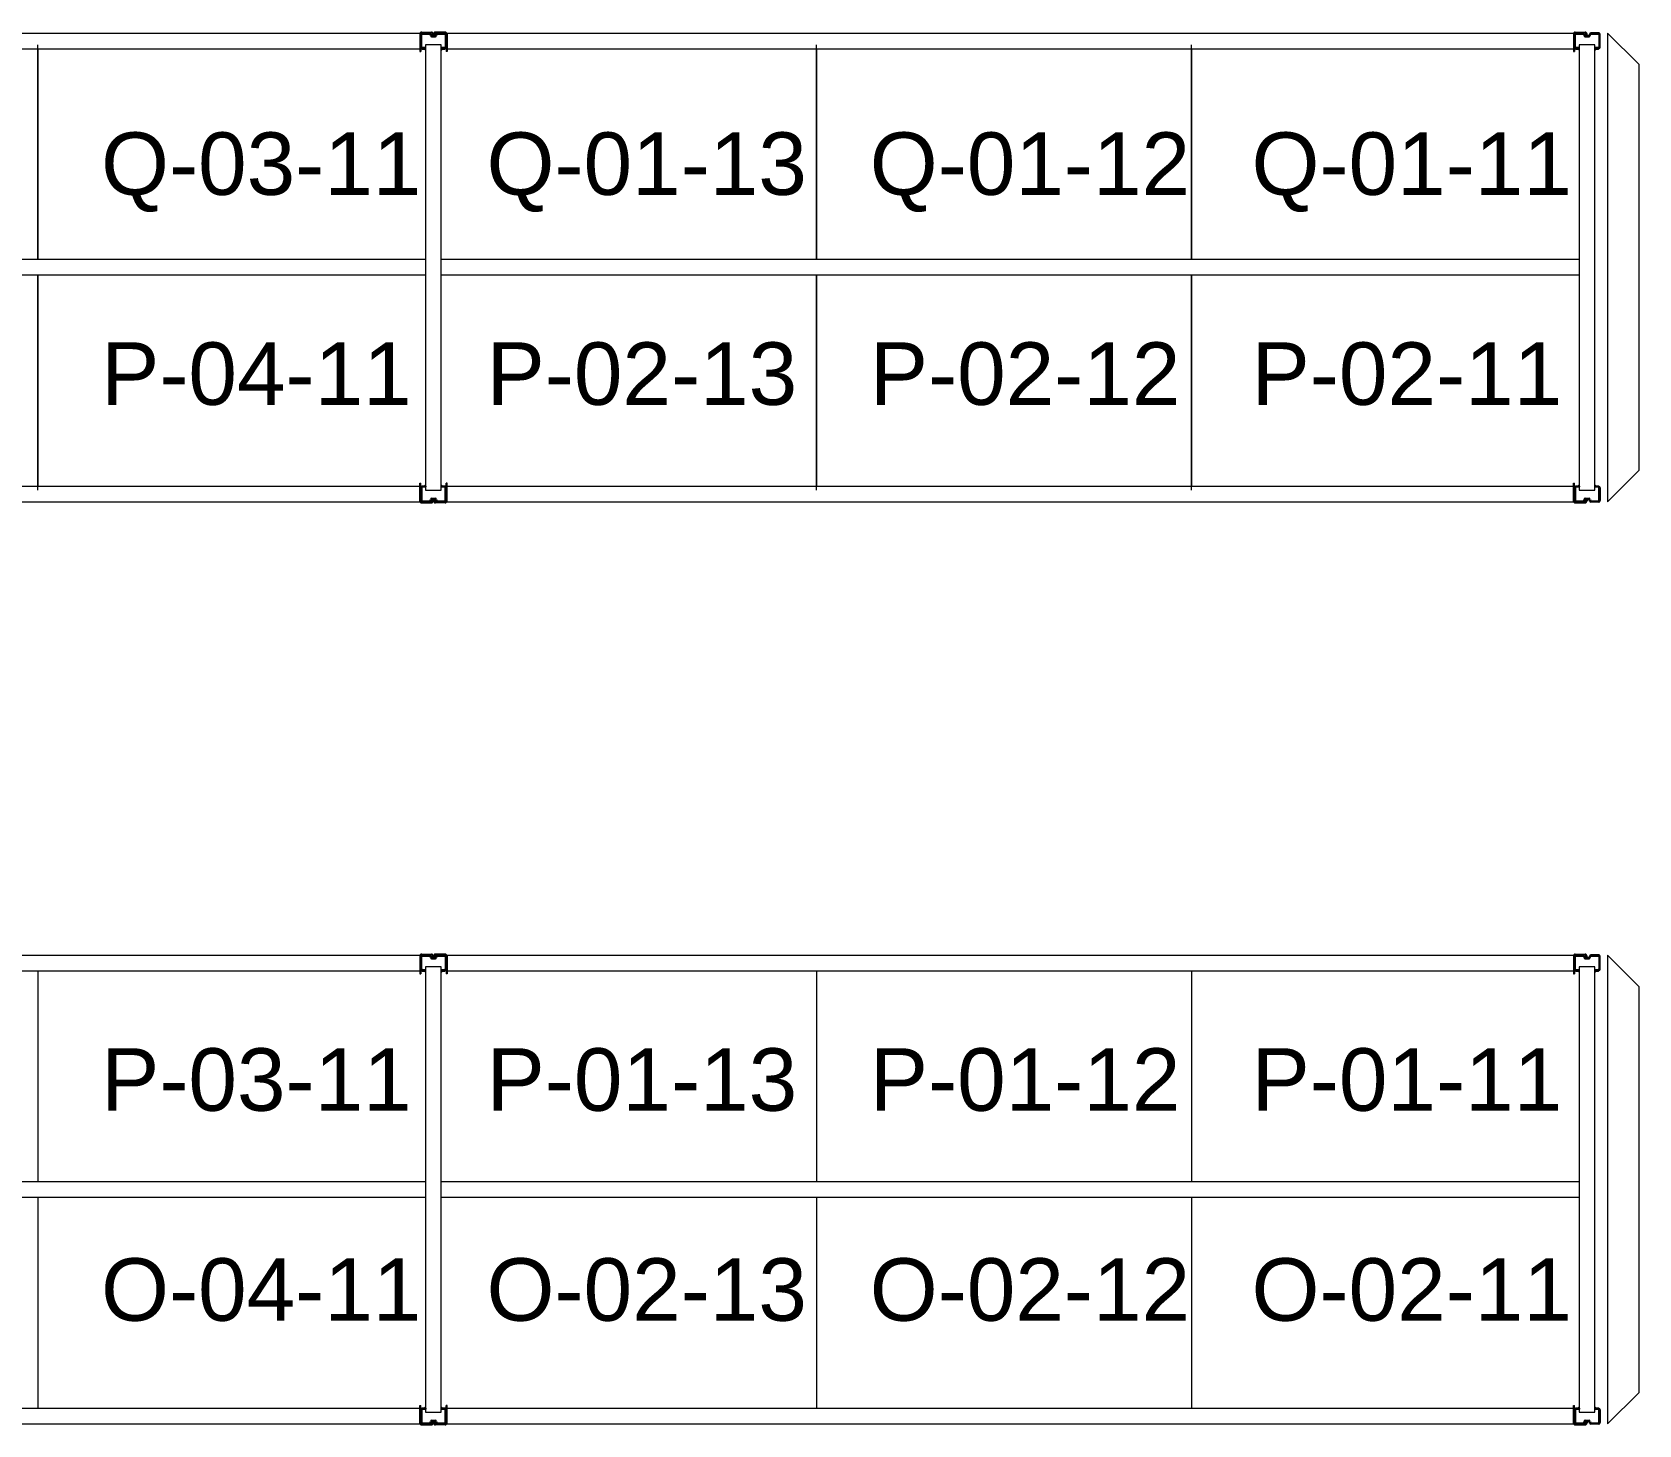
# Model space of a CAD drawing. Header units: inches. Extents: x 2743 to 10591, y -1604 to 5792.
# Drawn here: x 4560.6 to 4766.2, y 5165.9 to 5344.1 of the extents above; entities that cross this region are included whole.
import ezdxf

# ---------------------------------------------------------------- set-up
doc = ezdxf.new("R2010")
doc.units = ezdxf.units.IN
doc.header["$LTSCALE"] = 0.1875
doc.header["$MEASUREMENT"] = 0
for name, color, linetype, lineweight in [('22 Dimension', 7, 'Continuous', 5), ('32 Echelle', 160, 'Continuous', 15), ('33 Poutre', 30, 'Continuous', 15), ('37 Protection', 1, 'Continuous', 15)]:
    doc.layers.add(name, color=color, linetype=linetype, lineweight=lineweight)
doc.styles.add('arial', font='')
doc.styles.get('arial').set_extended_font_data('Arial')

msp = doc.modelspace()

# ---------------------------------------------------------------- hatches: boundary and pattern name
at = {"layer": '32 Echelle'}
for points in [[(4610.95873, 5341.81503), (4610.95873, 5342.00253), (4610.77123, 5342.00253)], [(4610.95873, 5341.81503), (4610.95873, 5342.00253), (4610.77123, 5342.00253)], [(4612.95873, 5341.81503), (4612.95873, 5342.00253), (4613.14623, 5342.00253)], [(4612.95873, 5341.81503), (4612.95873, 5342.00253), (4613.14623, 5342.00253)], [(4758.58373, 5341.81503), (4758.58373, 5342.00253), (4758.39623, 5342.00253)], [(4760.58373, 5341.81503), (4760.58373, 5342.00253), (4760.77123, 5342.00253)], [(4610.95873, 5286.19003), (4610.95873, 5286.00253), (4610.77123, 5286.00253)], [(4610.95873, 5286.19003), (4610.95873, 5286.00253), (4610.77123, 5286.00253)], [(4612.95873, 5286.19003), (4612.95873, 5286.00253), (4613.14623, 5286.00253)], [(4612.95873, 5286.19003), (4612.95873, 5286.00253), (4613.14623, 5286.00253)], [(4758.58373, 5286.19003), (4758.58373, 5286.00253), (4758.39623, 5286.00253)], [(4760.58373, 5286.19003), (4760.58373, 5286.00253), (4760.77123, 5286.00253)], [(4610.95873, 5223.81503), (4610.95873, 5224.00253), (4610.77123, 5224.00253)], [(4610.95873, 5223.81503), (4610.95873, 5224.00253), (4610.77123, 5224.00253)], [(4612.95873, 5223.81503), (4612.95873, 5224.00253), (4613.14623, 5224.00253)], [(4612.95873, 5223.81503), (4612.95873, 5224.00253), (4613.14623, 5224.00253)], [(4758.58373, 5223.81503), (4758.58373, 5224.00253), (4758.39623, 5224.00253)], [(4760.58373, 5223.81503), (4760.58373, 5224.00253), (4760.77123, 5224.00253)], [(4610.95873, 5168.19003), (4610.95873, 5168.00253), (4610.77123, 5168.00253)], [(4610.95873, 5168.19003), (4610.95873, 5168.00253), (4610.77123, 5168.00253)], [(4612.95873, 5168.19003), (4612.95873, 5168.00253), (4613.14623, 5168.00253)], [(4612.95873, 5168.19003), (4612.95873, 5168.00253), (4613.14623, 5168.00253)], [(4758.58373, 5168.19003), (4758.58373, 5168.00253), (4758.39623, 5168.00253)], [(4760.58373, 5168.19003), (4760.58373, 5168.00253), (4760.77123, 5168.00253)]]:
    msp.add_hatch(color=256, dxfattribs=at).paths.add_polyline_path(points)

# ---------------------------------------------------------------- linework, layer by layer
at = {"layer": '22 Dimension'}
for p, q in [((4561.33373, 5342.00253), (4561.33373, 5315.00253)), ((4660.95873, 5342.00253), (4660.95873, 5315.00253)), ((4708.95873, 5342.00253), (4708.95873, 5315.00253)), ((4610.95873, 5315.00253), (4465.33373, 5315.00253)), ((4758.58373, 5315.00253), (4612.95873, 5315.00253)), ((4610.95873, 5313.00253), (4465.33373, 5313.00253)), ((4561.33373, 5313.00253), (4561.33373, 5286.00253)), ((4758.58373, 5313.00253), (4612.95873, 5313.00253)), ((4660.95873, 5313.00253), (4660.95873, 5286.00253)), ((4708.95873, 5313.00253), (4708.95873, 5286.00253)), ((4561.33373, 5224.00253), (4561.33373, 5197.00253)), ((4660.95873, 5224.00253), (4660.95873, 5197.00253)), ((4708.95873, 5224.00253), (4708.95873, 5197.00253)), ((4610.95873, 5197.00253), (4465.33373, 5197.00253)), ((4758.58373, 5197.00253), (4612.95873, 5197.00253)), ((4610.95873, 5195.00253), (4465.33373, 5195.00253)), ((4561.33373, 5195.00253), (4561.33373, 5168.00253)), ((4758.58373, 5195.00253), (4612.95873, 5195.00253)), ((4660.95873, 5195.00253), (4660.95873, 5168.00253)), ((4708.95873, 5195.00253), (4708.95873, 5168.00253))]:
    msp.add_line(p, q, dxfattribs=at)
at = {"layer": '32 Echelle', "linetype": 'Continuous', "lineweight": 25}
for p, q in [((4610.33377, 5343.81878), (4610.33377, 5342.18628)), ((4610.33377, 5343.81878), (4610.33377, 5342.18628)), ((4610.42377, 5342.18628), (4610.42377, 5343.81878)), ((4610.42377, 5342.18628), (4610.42377, 5343.81878)), ((4611.44636, 5344.00253), (4610.51752, 5344.00253)), ((4611.44636, 5344.00253), (4610.51752, 5344.00253)), ((4610.51752, 5343.91253), (4611.44636, 5343.91253)), ((4610.51752, 5343.91253), (4611.44636, 5343.91253)), ((4611.53602, 5343.84619), (4611.57993, 5343.70256)), ((4611.53602, 5343.84619), (4611.57993, 5343.70256)), ((4611.666, 5343.72887), (4611.62208, 5343.8725)), ((4611.666, 5343.72887), (4611.62208, 5343.8725)), ((4612.16181, 5343.66253), (4611.75565, 5343.66253)), ((4612.16181, 5343.66253), (4611.75565, 5343.66253)), ((4612.29538, 5343.8725), (4612.25147, 5343.72887)), ((4612.29538, 5343.8725), (4612.25147, 5343.72887)), ((4612.33754, 5343.70256), (4612.38145, 5343.84619)), ((4612.33754, 5343.70256), (4612.38145, 5343.84619)), ((4613.39994, 5344.00253), (4612.4711, 5344.00253)), ((4613.39994, 5344.00253), (4612.4711, 5344.00253)), ((4612.4711, 5343.91253), (4613.39994, 5343.91253)), ((4612.4711, 5343.91253), (4613.39994, 5343.91253)), ((4613.49369, 5343.81878), (4613.49369, 5342.18628)), ((4613.49369, 5343.81878), (4613.49369, 5342.18628)), ((4613.58369, 5342.18628), (4613.58369, 5343.81878)), ((4613.58369, 5342.18628), (4613.58369, 5343.81878)), ((4757.95877, 5343.81878), (4757.95877, 5342.18628)), ((4758.04877, 5342.18628), (4758.04877, 5343.81878)), ((4759.07136, 5344.00253), (4758.14252, 5344.00253)), ((4758.14252, 5343.91253), (4759.07136, 5343.91253)), ((4759.16102, 5343.84619), (4759.20493, 5343.70256)), ((4759.291, 5343.72887), (4759.24708, 5343.8725)), ((4759.78681, 5343.66253), (4759.38065, 5343.66253)), ((4759.92038, 5343.8725), (4759.87647, 5343.72887)), ((4759.96254, 5343.70256), (4760.00645, 5343.84619)), ((4761.02494, 5344.00253), (4760.0961, 5344.00253)), ((4760.0961, 5343.91253), (4761.02494, 5343.91253)), ((4761.11869, 5343.81878), (4761.11869, 5342.18628)), ((4761.20869, 5342.18628), (4761.20869, 5343.81878)), ((4610.93377, 5342.09253), (4610.51752, 5342.09253)), ((4610.93377, 5342.09253), (4610.51752, 5342.09253)), ((4610.51752, 5342.00253), (4610.93377, 5342.00253)), ((4610.51752, 5342.00253), (4610.93377, 5342.00253)), ((4610.93377, 5342.00253), (4610.93377, 5342.09253)), ((4610.93377, 5342.00253), (4610.93377, 5342.09253)), ((4611.75565, 5343.57253), (4612.16181, 5343.57253)), ((4611.75565, 5343.57253), (4612.16181, 5343.57253)), ((4613.39994, 5342.09253), (4612.98369, 5342.09253)), ((4612.98369, 5342.09253), (4612.98369, 5342.00253)), ((4613.39994, 5342.09253), (4612.98369, 5342.09253)), ((4612.98369, 5342.09253), (4612.98369, 5342.00253)), ((4612.98369, 5342.00253), (4613.39994, 5342.00253)), ((4612.98369, 5342.00253), (4613.39994, 5342.00253)), ((4758.55877, 5342.09253), (4758.14252, 5342.09253)), ((4758.14252, 5342.00253), (4758.55877, 5342.00253)), ((4758.55877, 5342.00253), (4758.55877, 5342.09253)), ((4759.38065, 5343.57253), (4759.78681, 5343.57253)), ((4761.02494, 5342.09253), (4760.60869, 5342.09253)), ((4760.60869, 5342.09253), (4760.60869, 5342.00253)), ((4760.60869, 5342.00253), (4761.02494, 5342.00253)), ((4610.33377, 5284.18628), (4610.33377, 5285.81878)), ((4610.33377, 5284.18628), (4610.33377, 5285.81878)), ((4610.42377, 5285.81878), (4610.42377, 5284.18628)), ((4610.42377, 5285.81878), (4610.42377, 5284.18628)), ((4610.51752, 5286.00253), (4610.93377, 5286.00253)), ((4610.51752, 5286.00253), (4610.93377, 5286.00253)), ((4610.93377, 5285.91253), (4610.51752, 5285.91253)), ((4610.93377, 5285.91253), (4610.51752, 5285.91253)), ((4610.51752, 5284.09253), (4611.44636, 5284.09253)), ((4610.51752, 5284.09253), (4611.44636, 5284.09253)), ((4610.93377, 5286.00253), (4610.93377, 5285.91253)), ((4610.93377, 5286.00253), (4610.93377, 5285.91253)), ((4611.53602, 5284.15887), (4611.57993, 5284.3025)), ((4611.53602, 5284.15887), (4611.57993, 5284.3025)), ((4611.666, 5284.27619), (4611.62208, 5284.13256)), ((4611.666, 5284.27619), (4611.62208, 5284.13256)), ((4611.75565, 5284.43253), (4612.16181, 5284.43253)), ((4611.75565, 5284.43253), (4612.16181, 5284.43253)), ((4612.16181, 5284.34253), (4611.75565, 5284.34253)), ((4612.16181, 5284.34253), (4611.75565, 5284.34253)), ((4612.29538, 5284.13256), (4612.25147, 5284.27619)), ((4612.29538, 5284.13256), (4612.25147, 5284.27619)), ((4612.33754, 5284.3025), (4612.38145, 5284.15887)), ((4612.33754, 5284.3025), (4612.38145, 5284.15887)), ((4612.4711, 5284.09253), (4613.39994, 5284.09253)), ((4612.4711, 5284.09253), (4613.39994, 5284.09253)), ((4612.98369, 5286.00253), (4613.39994, 5286.00253)), ((4612.98369, 5285.91253), (4612.98369, 5286.00253)), ((4612.98369, 5286.00253), (4613.39994, 5286.00253)), ((4612.98369, 5285.91253), (4612.98369, 5286.00253)), ((4613.39994, 5285.91253), (4612.98369, 5285.91253)), ((4613.39994, 5285.91253), (4612.98369, 5285.91253)), ((4613.49369, 5284.18628), (4613.49369, 5285.81878)), ((4613.49369, 5284.18628), (4613.49369, 5285.81878)), ((4613.58369, 5285.81878), (4613.58369, 5284.18628)), ((4613.58369, 5285.81878), (4613.58369, 5284.18628)), ((4757.95877, 5284.18628), (4757.95877, 5285.81878)), ((4758.04877, 5285.81878), (4758.04877, 5284.18628)), ((4758.14252, 5286.00253), (4758.55877, 5286.00253)), ((4758.55877, 5285.91253), (4758.14252, 5285.91253)), ((4758.14252, 5284.09253), (4759.07136, 5284.09253)), ((4758.55877, 5286.00253), (4758.55877, 5285.91253)), ((4759.16102, 5284.15887), (4759.20493, 5284.3025)), ((4759.291, 5284.27619), (4759.24708, 5284.13256)), ((4759.38065, 5284.43253), (4759.78681, 5284.43253)), ((4759.78681, 5284.34253), (4759.38065, 5284.34253)), ((4759.92038, 5284.13256), (4759.87647, 5284.27619)), ((4759.96254, 5284.3025), (4760.00645, 5284.15887)), ((4760.0961, 5284.09253), (4761.02494, 5284.09253)), ((4760.60869, 5286.00253), (4761.02494, 5286.00253)), ((4760.60869, 5285.91253), (4760.60869, 5286.00253)), ((4761.02494, 5285.91253), (4760.60869, 5285.91253)), ((4761.11869, 5284.18628), (4761.11869, 5285.81878)), ((4761.20869, 5285.81878), (4761.20869, 5284.18628)), ((4611.44636, 5284.00253), (4610.51752, 5284.00253)), ((4611.44636, 5284.00253), (4610.51752, 5284.00253)), ((4613.39994, 5284.00253), (4612.4711, 5284.00253)), ((4613.39994, 5284.00253), (4612.4711, 5284.00253)), ((4759.07136, 5284.00253), (4758.14252, 5284.00253)), ((4761.02494, 5284.00253), (4760.0961, 5284.00253)), ((4610.33377, 5225.81878), (4610.33377, 5224.18628)), ((4610.33377, 5225.81878), (4610.33377, 5224.18628)), ((4610.42377, 5224.18628), (4610.42377, 5225.81878)), ((4610.42377, 5224.18628), (4610.42377, 5225.81878)), ((4611.44636, 5226.00253), (4610.51752, 5226.00253)), ((4611.44636, 5226.00253), (4610.51752, 5226.00253)), ((4610.51752, 5225.91253), (4611.44636, 5225.91253)), ((4610.51752, 5225.91253), (4611.44636, 5225.91253)), ((4611.53602, 5225.84619), (4611.57993, 5225.70256)), ((4611.53602, 5225.84619), (4611.57993, 5225.70256)), ((4611.666, 5225.72887), (4611.62208, 5225.8725)), ((4611.666, 5225.72887), (4611.62208, 5225.8725)), ((4612.16181, 5225.66253), (4611.75565, 5225.66253)), ((4612.16181, 5225.66253), (4611.75565, 5225.66253)), ((4611.75565, 5225.57253), (4612.16181, 5225.57253)), ((4611.75565, 5225.57253), (4612.16181, 5225.57253)), ((4612.29538, 5225.8725), (4612.25147, 5225.72887)), ((4612.29538, 5225.8725), (4612.25147, 5225.72887)), ((4612.33754, 5225.70256), (4612.38145, 5225.84619)), ((4612.33754, 5225.70256), (4612.38145, 5225.84619)), ((4613.39994, 5226.00253), (4612.4711, 5226.00253)), ((4613.39994, 5226.00253), (4612.4711, 5226.00253)), ((4612.4711, 5225.91253), (4613.39994, 5225.91253)), ((4612.4711, 5225.91253), (4613.39994, 5225.91253)), ((4613.49369, 5225.81878), (4613.49369, 5224.18628)), ((4613.49369, 5225.81878), (4613.49369, 5224.18628)), ((4613.58369, 5224.18628), (4613.58369, 5225.81878)), ((4613.58369, 5224.18628), (4613.58369, 5225.81878)), ((4757.95877, 5225.81878), (4757.95877, 5224.18628)), ((4758.04877, 5224.18628), (4758.04877, 5225.81878)), ((4759.07136, 5226.00253), (4758.14252, 5226.00253)), ((4758.14252, 5225.91253), (4759.07136, 5225.91253)), ((4759.16102, 5225.84619), (4759.20493, 5225.70256)), ((4759.291, 5225.72887), (4759.24708, 5225.8725)), ((4759.78681, 5225.66253), (4759.38065, 5225.66253)), ((4759.38065, 5225.57253), (4759.78681, 5225.57253)), ((4759.92038, 5225.8725), (4759.87647, 5225.72887)), ((4759.96254, 5225.70256), (4760.00645, 5225.84619)), ((4761.02494, 5226.00253), (4760.0961, 5226.00253)), ((4760.0961, 5225.91253), (4761.02494, 5225.91253)), ((4761.11869, 5225.81878), (4761.11869, 5224.18628)), ((4761.20869, 5224.18628), (4761.20869, 5225.81878)), ((4610.93377, 5224.09253), (4610.51752, 5224.09253)), ((4610.93377, 5224.09253), (4610.51752, 5224.09253)), ((4610.51752, 5224.00253), (4610.93377, 5224.00253)), ((4610.51752, 5224.00253), (4610.93377, 5224.00253)), ((4610.93377, 5224.00253), (4610.93377, 5224.09253)), ((4610.93377, 5224.00253), (4610.93377, 5224.09253)), ((4613.39994, 5224.09253), (4612.98369, 5224.09253)), ((4612.98369, 5224.09253), (4612.98369, 5224.00253)), ((4613.39994, 5224.09253), (4612.98369, 5224.09253)), ((4612.98369, 5224.09253), (4612.98369, 5224.00253)), ((4612.98369, 5224.00253), (4613.39994, 5224.00253)), ((4612.98369, 5224.00253), (4613.39994, 5224.00253)), ((4758.55877, 5224.09253), (4758.14252, 5224.09253)), ((4758.14252, 5224.00253), (4758.55877, 5224.00253)), ((4758.55877, 5224.00253), (4758.55877, 5224.09253)), ((4761.02494, 5224.09253), (4760.60869, 5224.09253)), ((4760.60869, 5224.09253), (4760.60869, 5224.00253)), ((4760.60869, 5224.00253), (4761.02494, 5224.00253)), ((4610.33377, 5166.18628), (4610.33377, 5167.81878)), ((4610.33377, 5166.18628), (4610.33377, 5167.81878)), ((4610.42377, 5167.81878), (4610.42377, 5166.18628)), ((4610.42377, 5167.81878), (4610.42377, 5166.18628)), ((4610.51752, 5168.00253), (4610.93377, 5168.00253)), ((4610.51752, 5168.00253), (4610.93377, 5168.00253)), ((4610.93377, 5167.91253), (4610.51752, 5167.91253)), ((4610.93377, 5167.91253), (4610.51752, 5167.91253)), ((4610.93377, 5168.00253), (4610.93377, 5167.91253)), ((4610.93377, 5168.00253), (4610.93377, 5167.91253)), ((4612.98369, 5168.00253), (4613.39994, 5168.00253)), ((4612.98369, 5167.91253), (4612.98369, 5168.00253)), ((4612.98369, 5168.00253), (4613.39994, 5168.00253)), ((4612.98369, 5167.91253), (4612.98369, 5168.00253)), ((4613.39994, 5167.91253), (4612.98369, 5167.91253)), ((4613.39994, 5167.91253), (4612.98369, 5167.91253)), ((4613.49369, 5166.18628), (4613.49369, 5167.81878)), ((4613.49369, 5166.18628), (4613.49369, 5167.81878)), ((4613.58369, 5167.81878), (4613.58369, 5166.18628)), ((4613.58369, 5167.81878), (4613.58369, 5166.18628)), ((4757.95877, 5166.18628), (4757.95877, 5167.81878)), ((4758.04877, 5167.81878), (4758.04877, 5166.18628)), ((4758.14252, 5168.00253), (4758.55877, 5168.00253)), ((4758.55877, 5167.91253), (4758.14252, 5167.91253)), ((4758.55877, 5168.00253), (4758.55877, 5167.91253)), ((4760.60869, 5168.00253), (4761.02494, 5168.00253)), ((4760.60869, 5167.91253), (4760.60869, 5168.00253)), ((4761.02494, 5167.91253), (4760.60869, 5167.91253)), ((4761.11869, 5166.18628), (4761.11869, 5167.81878)), ((4761.20869, 5167.81878), (4761.20869, 5166.18628)), ((4610.51752, 5166.09253), (4611.44636, 5166.09253)), ((4610.51752, 5166.09253), (4611.44636, 5166.09253)), ((4611.44636, 5166.00253), (4610.51752, 5166.00253)), ((4611.44636, 5166.00253), (4610.51752, 5166.00253)), ((4611.53602, 5166.15887), (4611.57993, 5166.3025)), ((4611.53602, 5166.15887), (4611.57993, 5166.3025)), ((4611.666, 5166.27619), (4611.62208, 5166.13256)), ((4611.666, 5166.27619), (4611.62208, 5166.13256)), ((4611.75565, 5166.43253), (4612.16181, 5166.43253)), ((4611.75565, 5166.43253), (4612.16181, 5166.43253)), ((4612.16181, 5166.34253), (4611.75565, 5166.34253)), ((4612.16181, 5166.34253), (4611.75565, 5166.34253)), ((4612.29538, 5166.13256), (4612.25147, 5166.27619)), ((4612.29538, 5166.13256), (4612.25147, 5166.27619)), ((4612.33754, 5166.3025), (4612.38145, 5166.15887)), ((4612.33754, 5166.3025), (4612.38145, 5166.15887)), ((4612.4711, 5166.09253), (4613.39994, 5166.09253)), ((4612.4711, 5166.09253), (4613.39994, 5166.09253)), ((4613.39994, 5166.00253), (4612.4711, 5166.00253)), ((4613.39994, 5166.00253), (4612.4711, 5166.00253)), ((4758.14252, 5166.09253), (4759.07136, 5166.09253)), ((4759.07136, 5166.00253), (4758.14252, 5166.00253)), ((4759.16102, 5166.15887), (4759.20493, 5166.3025)), ((4759.291, 5166.27619), (4759.24708, 5166.13256)), ((4759.38065, 5166.43253), (4759.78681, 5166.43253)), ((4759.78681, 5166.34253), (4759.38065, 5166.34253)), ((4759.92038, 5166.13256), (4759.87647, 5166.27619)), ((4759.96254, 5166.3025), (4760.00645, 5166.15887)), ((4760.0961, 5166.09253), (4761.02494, 5166.09253)), ((4761.02494, 5166.00253), (4760.0961, 5166.00253))]:
    msp.add_line(p, q, dxfattribs=at)
at = {"layer": '32 Echelle'}
for p, q in [((4561.33373, 5315.00253), (4561.33373, 5342.50253)), ((4610.95873, 5342.00253), (4610.77123, 5342.00253)), ((4610.95873, 5341.81503), (4610.77123, 5342.00253)), ((4610.95873, 5342.00253), (4610.77123, 5342.00253)), ((4610.95873, 5341.81503), (4610.77123, 5342.00253)), ((4612.95873, 5342.50253), (4610.95873, 5342.50253)), ((4610.95873, 5342.50253), (4610.95873, 5285.50253)), ((4612.95873, 5342.50253), (4610.95873, 5342.50253)), ((4610.95873, 5342.50253), (4610.95873, 5285.50253)), ((4610.95873, 5341.81503), (4610.95873, 5342.00253)), ((4610.95873, 5341.81503), (4610.95873, 5342.00253)), ((4612.95873, 5285.50253), (4612.95873, 5342.50253)), ((4612.95873, 5285.50253), (4612.95873, 5342.50253)), ((4612.95873, 5342.00253), (4613.14623, 5342.00253)), ((4612.95873, 5341.81503), (4612.95873, 5342.00253)), ((4612.95873, 5341.81503), (4613.14623, 5342.00253)), ((4612.95873, 5342.00253), (4613.14623, 5342.00253)), ((4612.95873, 5341.81503), (4612.95873, 5342.00253)), ((4612.95873, 5341.81503), (4613.14623, 5342.00253)), ((4660.95873, 5315.00253), (4660.95873, 5342.50253)), ((4708.95873, 5315.00253), (4708.95873, 5342.50253)), ((4758.58373, 5342.00253), (4758.39623, 5342.00253)), ((4758.58373, 5341.81503), (4758.39623, 5342.00253)), ((4760.58373, 5342.50253), (4758.58373, 5342.50253)), ((4758.58373, 5342.50253), (4758.58373, 5285.50253)), ((4758.58373, 5341.81503), (4758.58373, 5342.00253)), ((4760.58373, 5285.50253), (4760.58373, 5342.50253)), ((4760.58373, 5342.00253), (4760.77123, 5342.00253)), ((4760.58373, 5341.81503), (4760.58373, 5342.00253)), ((4760.58373, 5341.81503), (4760.77123, 5342.00253)), ((4561.33373, 5285.50253), (4561.33373, 5313.00253)), ((4660.95873, 5285.50253), (4660.95873, 5313.00253)), ((4708.95873, 5285.50253), (4708.95873, 5313.00253)), ((4610.95873, 5286.19003), (4610.77123, 5286.00253)), ((4610.95873, 5286.19003), (4610.77123, 5286.00253)), ((4610.95873, 5286.19003), (4610.95873, 5286.00253)), ((4610.95873, 5286.19003), (4610.95873, 5286.00253)), ((4612.95873, 5286.19003), (4612.95873, 5286.00253)), ((4612.95873, 5286.19003), (4613.14623, 5286.00253)), ((4612.95873, 5286.19003), (4612.95873, 5286.00253)), ((4612.95873, 5286.19003), (4613.14623, 5286.00253)), ((4758.58373, 5286.19003), (4758.39623, 5286.00253)), ((4758.58373, 5286.19003), (4758.58373, 5286.00253)), ((4760.58373, 5286.19003), (4760.58373, 5286.00253)), ((4760.58373, 5286.19003), (4760.77123, 5286.00253)), ((4610.95873, 5286.00253), (4610.77123, 5286.00253)), ((4610.95873, 5286.00253), (4610.77123, 5286.00253)), ((4610.95873, 5285.50253), (4612.95873, 5285.50253)), ((4610.95873, 5285.50253), (4612.95873, 5285.50253)), ((4612.95873, 5286.00253), (4613.14623, 5286.00253)), ((4612.95873, 5286.00253), (4613.14623, 5286.00253)), ((4758.58373, 5286.00253), (4758.39623, 5286.00253)), ((4758.58373, 5285.50253), (4760.58373, 5285.50253)), ((4760.58373, 5286.00253), (4760.77123, 5286.00253)), ((4612.95873, 5224.50253), (4610.95873, 5224.50253)), ((4610.95873, 5224.50253), (4610.95873, 5167.50253)), ((4612.95873, 5224.50253), (4610.95873, 5224.50253)), ((4610.95873, 5224.50253), (4610.95873, 5167.50253)), ((4612.95873, 5167.50253), (4612.95873, 5224.50253)), ((4612.95873, 5167.50253), (4612.95873, 5224.50253)), ((4760.58373, 5224.50253), (4758.58373, 5224.50253)), ((4758.58373, 5224.50253), (4758.58373, 5167.50253)), ((4760.58373, 5167.50253), (4760.58373, 5224.50253)), ((4610.95873, 5224.00253), (4610.77123, 5224.00253)), ((4610.95873, 5223.81503), (4610.77123, 5224.00253)), ((4610.95873, 5224.00253), (4610.77123, 5224.00253)), ((4610.95873, 5223.81503), (4610.77123, 5224.00253)), ((4610.95873, 5223.81503), (4610.95873, 5224.00253)), ((4610.95873, 5223.81503), (4610.95873, 5224.00253)), ((4612.95873, 5224.00253), (4613.14623, 5224.00253)), ((4612.95873, 5223.81503), (4612.95873, 5224.00253)), ((4612.95873, 5223.81503), (4613.14623, 5224.00253)), ((4612.95873, 5224.00253), (4613.14623, 5224.00253)), ((4612.95873, 5223.81503), (4612.95873, 5224.00253)), ((4612.95873, 5223.81503), (4613.14623, 5224.00253)), ((4758.58373, 5224.00253), (4758.39623, 5224.00253)), ((4758.58373, 5223.81503), (4758.39623, 5224.00253)), ((4758.58373, 5223.81503), (4758.58373, 5224.00253)), ((4760.58373, 5224.00253), (4760.77123, 5224.00253)), ((4760.58373, 5223.81503), (4760.58373, 5224.00253)), ((4760.58373, 5223.81503), (4760.77123, 5224.00253)), ((4610.95873, 5168.19003), (4610.77123, 5168.00253)), ((4610.95873, 5168.19003), (4610.77123, 5168.00253)), ((4610.95873, 5168.00253), (4610.77123, 5168.00253)), ((4610.95873, 5168.00253), (4610.77123, 5168.00253)), ((4610.95873, 5168.19003), (4610.95873, 5168.00253)), ((4610.95873, 5168.19003), (4610.95873, 5168.00253)), ((4610.95873, 5167.50253), (4612.95873, 5167.50253)), ((4610.95873, 5167.50253), (4612.95873, 5167.50253)), ((4612.95873, 5168.19003), (4612.95873, 5168.00253)), ((4612.95873, 5168.19003), (4613.14623, 5168.00253)), ((4612.95873, 5168.19003), (4612.95873, 5168.00253)), ((4612.95873, 5168.19003), (4613.14623, 5168.00253)), ((4612.95873, 5168.00253), (4613.14623, 5168.00253)), ((4612.95873, 5168.00253), (4613.14623, 5168.00253)), ((4758.58373, 5168.19003), (4758.39623, 5168.00253)), ((4758.58373, 5168.00253), (4758.39623, 5168.00253)), ((4758.58373, 5168.19003), (4758.58373, 5168.00253)), ((4758.58373, 5167.50253), (4760.58373, 5167.50253)), ((4760.58373, 5168.19003), (4760.58373, 5168.00253)), ((4760.58373, 5168.19003), (4760.77123, 5168.00253)), ((4760.58373, 5168.00253), (4760.77123, 5168.00253))]:
    msp.add_line(p, q, dxfattribs=at)
at = {"layer": '32 Echelle', "linetype": 'Continuous', "lineweight": 25}
for centre, radius, start, end in [((4610.51752, 5343.81878), 0.18375, 90, 180), ((4610.51752, 5343.81878), 0.18375, 90, 180), ((4610.51752, 5343.81878), 0.09375, 90, 180), ((4610.51752, 5343.81878), 0.09375, 90, 180), ((4611.44636, 5343.81878), 0.18375, 17, 90), ((4611.44636, 5343.81878), 0.18375, 17, 90), ((4611.44636, 5343.81878), 0.09375, 17, 90), ((4611.44636, 5343.81878), 0.09375, 17, 90), ((4611.75565, 5343.75628), 0.18375, 197, 270), ((4611.75565, 5343.75628), 0.18375, 197, 270), ((4611.75565, 5343.75628), 0.09375, 197, 270), ((4611.75565, 5343.75628), 0.09375, 197, 270), ((4612.16181, 5343.75628), 0.09375, 270, 343), ((4612.16181, 5343.75628), 0.09375, 270, 343), ((4612.16181, 5343.75628), 0.18375, 270, 343), ((4612.16181, 5343.75628), 0.18375, 270, 343), ((4612.4711, 5343.81878), 0.18375, 90, 163), ((4612.4711, 5343.81878), 0.18375, 90, 163), ((4612.4711, 5343.81878), 0.09375, 90, 163), ((4612.4711, 5343.81878), 0.09375, 90, 163), ((4613.39994, 5343.81878), 0.18375, 0, 90), ((4613.39994, 5343.81878), 0.18375, 0, 90), ((4613.39994, 5343.81878), 0.09375, 0, 90), ((4613.39994, 5343.81878), 0.09375, 0, 90), ((4758.14252, 5343.81878), 0.18375, 90, 180), ((4758.14252, 5343.81878), 0.09375, 90, 180), ((4759.07136, 5343.81878), 0.18375, 17, 90), ((4759.07136, 5343.81878), 0.09375, 17, 90), ((4759.38065, 5343.75628), 0.18375, 197, 270), ((4759.38065, 5343.75628), 0.09375, 197, 270), ((4759.78681, 5343.75628), 0.09375, 270, 343), ((4759.78681, 5343.75628), 0.18375, 270, 343), ((4760.0961, 5343.81878), 0.18375, 90, 163), ((4760.0961, 5343.81878), 0.09375, 90, 163), ((4761.02494, 5343.81878), 0.18375, 0, 90), ((4761.02494, 5343.81878), 0.09375, 0, 90), ((4610.51752, 5342.18628), 0.18375, 180, 270), ((4610.51752, 5342.18628), 0.18375, 180, 270), ((4610.51752, 5342.18628), 0.09375, 180, 270), ((4610.51752, 5342.18628), 0.09375, 180, 270), ((4613.39994, 5342.18628), 0.09375, 270, 0), ((4613.39994, 5342.18628), 0.18375, 270, 0), ((4613.39994, 5342.18628), 0.09375, 270, 0), ((4613.39994, 5342.18628), 0.18375, 270, 0), ((4758.14252, 5342.18628), 0.18375, 180, 270), ((4758.14252, 5342.18628), 0.09375, 180, 270), ((4761.02494, 5342.18628), 0.09375, 270, 0), ((4761.02494, 5342.18628), 0.18375, 270, 0), ((4610.51752, 5285.81878), 0.18375, 90, 180), ((4610.51752, 5285.81878), 0.18375, 90, 180), ((4610.51752, 5284.18628), 0.18375, 180, 270), ((4610.51752, 5284.18628), 0.18375, 180, 270), ((4610.51752, 5285.81878), 0.09375, 90, 180), ((4610.51752, 5285.81878), 0.09375, 90, 180), ((4610.51752, 5284.18628), 0.09375, 180, 270), ((4610.51752, 5284.18628), 0.09375, 180, 270), ((4611.44636, 5284.18628), 0.09375, 270, 343), ((4611.44636, 5284.18628), 0.09375, 270, 343), ((4611.44636, 5284.18628), 0.18375, 270, 343), ((4611.44636, 5284.18628), 0.18375, 270, 343), ((4611.75565, 5284.24878), 0.18375, 90, 163), ((4611.75565, 5284.24878), 0.18375, 90, 163), ((4611.75565, 5284.24878), 0.09375, 90, 163), ((4611.75565, 5284.24878), 0.09375, 90, 163), ((4612.16181, 5284.24878), 0.18375, 17, 90), ((4612.16181, 5284.24878), 0.18375, 17, 90), ((4612.16181, 5284.24878), 0.09375, 17, 90), ((4612.16181, 5284.24878), 0.09375, 17, 90), ((4612.4711, 5284.18628), 0.18375, 197, 270), ((4612.4711, 5284.18628), 0.18375, 197, 270), ((4612.4711, 5284.18628), 0.09375, 197, 270), ((4612.4711, 5284.18628), 0.09375, 197, 270), ((4613.39994, 5285.81878), 0.18375, 0, 90), ((4613.39994, 5285.81878), 0.18375, 0, 90), ((4613.39994, 5285.81878), 0.09375, 0, 90), ((4613.39994, 5285.81878), 0.09375, 0, 90), ((4613.39994, 5284.18628), 0.09375, 270, 0), ((4613.39994, 5284.18628), 0.18375, 270, 0), ((4613.39994, 5284.18628), 0.09375, 270, 0), ((4613.39994, 5284.18628), 0.18375, 270, 0), ((4758.14252, 5285.81878), 0.18375, 90, 180), ((4758.14252, 5284.18628), 0.18375, 180, 270), ((4758.14252, 5285.81878), 0.09375, 90, 180), ((4758.14252, 5284.18628), 0.09375, 180, 270), ((4759.07136, 5284.18628), 0.09375, 270, 343), ((4759.07136, 5284.18628), 0.18375, 270, 343), ((4759.38065, 5284.24878), 0.18375, 90, 163), ((4759.38065, 5284.24878), 0.09375, 90, 163), ((4759.78681, 5284.24878), 0.18375, 17, 90), ((4759.78681, 5284.24878), 0.09375, 17, 90), ((4760.0961, 5284.18628), 0.18375, 197, 270), ((4760.0961, 5284.18628), 0.09375, 197, 270), ((4761.02494, 5285.81878), 0.18375, 0, 90), ((4761.02494, 5285.81878), 0.09375, 0, 90), ((4761.02494, 5284.18628), 0.09375, 270, 0), ((4761.02494, 5284.18628), 0.18375, 270, 0), ((4610.51752, 5225.81878), 0.18375, 90, 180), ((4610.51752, 5225.81878), 0.18375, 90, 180), ((4610.51752, 5225.81878), 0.09375, 90, 180), ((4610.51752, 5225.81878), 0.09375, 90, 180), ((4611.44636, 5225.81878), 0.18375, 17, 90), ((4611.44636, 5225.81878), 0.18375, 17, 90), ((4611.44636, 5225.81878), 0.09375, 17, 90), ((4611.44636, 5225.81878), 0.09375, 17, 90), ((4611.75565, 5225.75628), 0.18375, 197, 270), ((4611.75565, 5225.75628), 0.18375, 197, 270), ((4611.75565, 5225.75628), 0.09375, 197, 270), ((4611.75565, 5225.75628), 0.09375, 197, 270), ((4612.16181, 5225.75628), 0.09375, 270, 343), ((4612.16181, 5225.75628), 0.09375, 270, 343), ((4612.16181, 5225.75628), 0.18375, 270, 343), ((4612.16181, 5225.75628), 0.18375, 270, 343), ((4612.4711, 5225.81878), 0.18375, 90, 163), ((4612.4711, 5225.81878), 0.18375, 90, 163), ((4612.4711, 5225.81878), 0.09375, 90, 163), ((4612.4711, 5225.81878), 0.09375, 90, 163), ((4613.39994, 5225.81878), 0.18375, 0, 90), ((4613.39994, 5225.81878), 0.18375, 0, 90), ((4613.39994, 5225.81878), 0.09375, 0, 90), ((4613.39994, 5225.81878), 0.09375, 0, 90), ((4758.14252, 5225.81878), 0.18375, 90, 180), ((4758.14252, 5225.81878), 0.09375, 90, 180), ((4759.07136, 5225.81878), 0.18375, 17, 90), ((4759.07136, 5225.81878), 0.09375, 17, 90), ((4759.38065, 5225.75628), 0.18375, 197, 270), ((4759.38065, 5225.75628), 0.09375, 197, 270), ((4759.78681, 5225.75628), 0.09375, 270, 343), ((4759.78681, 5225.75628), 0.18375, 270, 343), ((4760.0961, 5225.81878), 0.18375, 90, 163), ((4760.0961, 5225.81878), 0.09375, 90, 163), ((4761.02494, 5225.81878), 0.18375, 0, 90), ((4761.02494, 5225.81878), 0.09375, 0, 90), ((4610.51752, 5224.18628), 0.18375, 180, 270), ((4610.51752, 5224.18628), 0.18375, 180, 270), ((4610.51752, 5224.18628), 0.09375, 180, 270), ((4610.51752, 5224.18628), 0.09375, 180, 270), ((4613.39994, 5224.18628), 0.09375, 270, 0), ((4613.39994, 5224.18628), 0.18375, 270, 0), ((4613.39994, 5224.18628), 0.09375, 270, 0), ((4613.39994, 5224.18628), 0.18375, 270, 0), ((4758.14252, 5224.18628), 0.18375, 180, 270), ((4758.14252, 5224.18628), 0.09375, 180, 270), ((4761.02494, 5224.18628), 0.09375, 270, 0), ((4761.02494, 5224.18628), 0.18375, 270, 0), ((4610.51752, 5167.81878), 0.18375, 90, 180), ((4610.51752, 5167.81878), 0.18375, 90, 180), ((4610.51752, 5167.81878), 0.09375, 90, 180), ((4610.51752, 5167.81878), 0.09375, 90, 180), ((4613.39994, 5167.81878), 0.18375, 0, 90), ((4613.39994, 5167.81878), 0.18375, 0, 90), ((4613.39994, 5167.81878), 0.09375, 0, 90), ((4613.39994, 5167.81878), 0.09375, 0, 90), ((4758.14252, 5167.81878), 0.18375, 90, 180), ((4758.14252, 5167.81878), 0.09375, 90, 180), ((4761.02494, 5167.81878), 0.18375, 0, 90), ((4761.02494, 5167.81878), 0.09375, 0, 90), ((4610.51752, 5166.18628), 0.18375, 180, 270), ((4610.51752, 5166.18628), 0.18375, 180, 270), ((4610.51752, 5166.18628), 0.09375, 180, 270), ((4610.51752, 5166.18628), 0.09375, 180, 270), ((4611.44636, 5166.18628), 0.09375, 270, 343), ((4611.44636, 5166.18628), 0.09375, 270, 343), ((4611.44636, 5166.18628), 0.18375, 270, 343), ((4611.44636, 5166.18628), 0.18375, 270, 343), ((4611.75565, 5166.24878), 0.18375, 90, 163), ((4611.75565, 5166.24878), 0.18375, 90, 163), ((4611.75565, 5166.24878), 0.09375, 90, 163), ((4611.75565, 5166.24878), 0.09375, 90, 163), ((4612.16181, 5166.24878), 0.18375, 17, 90), ((4612.16181, 5166.24878), 0.18375, 17, 90), ((4612.16181, 5166.24878), 0.09375, 17, 90), ((4612.16181, 5166.24878), 0.09375, 17, 90), ((4612.4711, 5166.18628), 0.18375, 197, 270), ((4612.4711, 5166.18628), 0.18375, 197, 270), ((4612.4711, 5166.18628), 0.09375, 197, 270), ((4612.4711, 5166.18628), 0.09375, 197, 270), ((4613.39994, 5166.18628), 0.09375, 270, 0), ((4613.39994, 5166.18628), 0.18375, 270, 0), ((4613.39994, 5166.18628), 0.09375, 270, 0), ((4613.39994, 5166.18628), 0.18375, 270, 0), ((4758.14252, 5166.18628), 0.18375, 180, 270), ((4758.14252, 5166.18628), 0.09375, 180, 270), ((4759.07136, 5166.18628), 0.09375, 270, 343), ((4759.07136, 5166.18628), 0.18375, 270, 343), ((4759.38065, 5166.24878), 0.18375, 90, 163), ((4759.38065, 5166.24878), 0.09375, 90, 163), ((4759.78681, 5166.24878), 0.18375, 17, 90), ((4759.78681, 5166.24878), 0.09375, 17, 90), ((4760.0961, 5166.18628), 0.18375, 197, 270), ((4760.0961, 5166.18628), 0.09375, 197, 270), ((4761.02494, 5166.18628), 0.09375, 270, 0), ((4761.02494, 5166.18628), 0.18375, 270, 0)]:
    msp.add_arc(centre, radius, start, end, dxfattribs=at)
at = {"layer": '33 Poutre'}
for p, q in [((4466.08373, 5344.00253), (4610.20873, 5344.00253)), ((4610.20873, 5344.00253), (4610.20873, 5342.00253)), ((4610.20873, 5343.87753), (4610.20873, 5341.62153)), ((4610.32773, 5343.87753), (4610.32773, 5341.62153)), ((4610.45273, 5344.12153), (4611.71473, 5344.12153)), ((4611.71473, 5344.00253), (4610.45273, 5344.00253)), ((4611.83973, 5343.66253), (4611.83973, 5343.87753)), ((4611.83973, 5343.66253), (4611.95873, 5343.66253)), ((4611.95873, 5343.66253), (4611.95873, 5343.87753)), ((4611.95873, 5343.66253), (4611.95873, 5343.87753)), ((4612.07773, 5343.66253), (4611.95873, 5343.66253)), ((4612.07773, 5343.66253), (4612.07773, 5343.87753)), ((4613.46473, 5344.12153), (4612.20273, 5344.12153)), ((4612.20273, 5344.00253), (4613.46473, 5344.00253)), ((4613.58973, 5343.87753), (4613.58973, 5341.62153)), ((4613.70873, 5344.00253), (4757.83373, 5344.00253)), ((4613.70873, 5344.00253), (4613.70873, 5342.00253)), ((4613.70873, 5343.87753), (4613.70873, 5341.62153)), ((4757.83373, 5344.00253), (4757.83373, 5342.00253)), ((4757.83373, 5343.87753), (4757.83373, 5341.62153)), ((4757.95273, 5343.87753), (4757.95273, 5341.62153)), ((4758.07773, 5344.12153), (4759.33973, 5344.12153)), ((4759.33973, 5344.00253), (4758.07773, 5344.00253)), ((4759.46473, 5343.66253), (4759.46473, 5343.87753)), ((4759.46473, 5343.66253), (4759.58373, 5343.66253)), ((4759.58373, 5343.66253), (4759.58373, 5343.87753)), ((4466.08373, 5342.00253), (4610.20873, 5342.00253)), ((4610.20873, 5341.62153), (4610.32773, 5341.62153)), ((4613.70873, 5341.62153), (4613.58973, 5341.62153)), ((4613.70873, 5342.00253), (4757.83373, 5342.00253)), ((4757.83373, 5341.62153), (4757.95273, 5341.62153)), ((4610.20873, 5284.12753), (4610.20873, 5286.38353)), ((4610.20873, 5286.38353), (4610.32773, 5286.38353)), ((4610.32773, 5284.12753), (4610.32773, 5286.38353)), ((4613.70873, 5286.38353), (4613.58973, 5286.38353)), ((4613.58973, 5284.12753), (4613.58973, 5286.38353)), ((4613.70873, 5284.12753), (4613.70873, 5286.38353)), ((4757.83373, 5284.12753), (4757.83373, 5286.38353)), ((4757.83373, 5286.38353), (4757.95273, 5286.38353)), ((4757.95273, 5284.12753), (4757.95273, 5286.38353)), ((4466.08373, 5286.00253), (4610.20873, 5286.00253)), ((4610.20873, 5284.00253), (4610.20873, 5286.00253)), ((4611.83973, 5284.34253), (4611.83973, 5284.12753)), ((4611.83973, 5284.34253), (4611.95873, 5284.34253)), ((4611.95873, 5284.34253), (4611.95873, 5284.12753)), ((4611.95873, 5284.34253), (4611.95873, 5284.12753)), ((4612.07773, 5284.34253), (4611.95873, 5284.34253)), ((4612.07773, 5284.34253), (4612.07773, 5284.12753)), ((4613.70873, 5286.00253), (4757.83373, 5286.00253)), ((4613.70873, 5284.00253), (4613.70873, 5286.00253)), ((4757.83373, 5284.00253), (4757.83373, 5286.00253)), ((4759.46473, 5284.34253), (4759.46473, 5284.12753)), ((4759.46473, 5284.34253), (4759.58373, 5284.34253)), ((4759.58373, 5284.34253), (4759.58373, 5284.12753)), ((4466.08373, 5284.00253), (4610.20873, 5284.00253)), ((4611.71473, 5284.00253), (4610.45273, 5284.00253)), ((4610.45273, 5283.88353), (4611.71473, 5283.88353)), ((4612.20273, 5284.00253), (4613.46473, 5284.00253)), ((4613.46473, 5283.88353), (4612.20273, 5283.88353)), ((4613.70873, 5284.00253), (4757.83373, 5284.00253)), ((4759.33973, 5284.00253), (4758.07773, 5284.00253)), ((4758.07773, 5283.88353), (4759.33973, 5283.88353)), ((4466.08373, 5226.00253), (4610.20873, 5226.00253)), ((4610.20873, 5226.00253), (4610.20873, 5224.00253)), ((4610.20873, 5225.87753), (4610.20873, 5223.62153)), ((4610.32773, 5225.87753), (4610.32773, 5223.62153)), ((4610.45273, 5226.12153), (4611.71473, 5226.12153)), ((4611.71473, 5226.00253), (4610.45273, 5226.00253)), ((4611.83973, 5225.66253), (4611.83973, 5225.87753)), ((4611.83973, 5225.66253), (4611.95873, 5225.66253)), ((4611.95873, 5225.66253), (4611.95873, 5225.87753)), ((4611.95873, 5225.66253), (4611.95873, 5225.87753)), ((4612.07773, 5225.66253), (4611.95873, 5225.66253)), ((4612.07773, 5225.66253), (4612.07773, 5225.87753)), ((4613.46473, 5226.12153), (4612.20273, 5226.12153)), ((4612.20273, 5226.00253), (4613.46473, 5226.00253)), ((4613.58973, 5225.87753), (4613.58973, 5223.62153)), ((4613.70873, 5226.00253), (4757.83373, 5226.00253)), ((4613.70873, 5226.00253), (4613.70873, 5224.00253)), ((4613.70873, 5225.87753), (4613.70873, 5223.62153)), ((4757.83373, 5226.00253), (4757.83373, 5224.00253)), ((4757.83373, 5225.87753), (4757.83373, 5223.62153)), ((4757.95273, 5225.87753), (4757.95273, 5223.62153)), ((4758.07773, 5226.12153), (4759.33973, 5226.12153)), ((4759.33973, 5226.00253), (4758.07773, 5226.00253)), ((4759.46473, 5225.66253), (4759.46473, 5225.87753)), ((4759.46473, 5225.66253), (4759.58373, 5225.66253)), ((4759.58373, 5225.66253), (4759.58373, 5225.87753)), ((4466.08373, 5224.00253), (4610.20873, 5224.00253)), ((4610.20873, 5223.62153), (4610.32773, 5223.62153)), ((4613.70873, 5223.62153), (4613.58973, 5223.62153)), ((4613.70873, 5224.00253), (4757.83373, 5224.00253)), ((4757.83373, 5223.62153), (4757.95273, 5223.62153)), ((4466.08373, 5168.00253), (4610.20873, 5168.00253)), ((4610.20873, 5166.12753), (4610.20873, 5168.38353)), ((4610.20873, 5168.38353), (4610.32773, 5168.38353)), ((4610.20873, 5166.00253), (4610.20873, 5168.00253)), ((4610.32773, 5166.12753), (4610.32773, 5168.38353)), ((4613.70873, 5168.38353), (4613.58973, 5168.38353)), ((4613.58973, 5166.12753), (4613.58973, 5168.38353)), ((4613.70873, 5166.12753), (4613.70873, 5168.38353)), ((4613.70873, 5168.00253), (4757.83373, 5168.00253)), ((4613.70873, 5166.00253), (4613.70873, 5168.00253)), ((4757.83373, 5166.12753), (4757.83373, 5168.38353)), ((4757.83373, 5168.38353), (4757.95273, 5168.38353)), ((4757.83373, 5166.00253), (4757.83373, 5168.00253)), ((4757.95273, 5166.12753), (4757.95273, 5168.38353)), ((4466.08373, 5166.00253), (4610.20873, 5166.00253)), ((4611.71473, 5166.00253), (4610.45273, 5166.00253)), ((4610.45273, 5165.88353), (4611.71473, 5165.88353)), ((4611.83973, 5166.34253), (4611.83973, 5166.12753)), ((4611.83973, 5166.34253), (4611.95873, 5166.34253)), ((4611.95873, 5166.34253), (4611.95873, 5166.12753)), ((4611.95873, 5166.34253), (4611.95873, 5166.12753)), ((4612.07773, 5166.34253), (4611.95873, 5166.34253)), ((4612.07773, 5166.34253), (4612.07773, 5166.12753)), ((4612.20273, 5166.00253), (4613.46473, 5166.00253)), ((4613.46473, 5165.88353), (4612.20273, 5165.88353)), ((4613.70873, 5166.00253), (4757.83373, 5166.00253)), ((4759.33973, 5166.00253), (4758.07773, 5166.00253)), ((4758.07773, 5165.88353), (4759.33973, 5165.88353)), ((4759.46473, 5166.34253), (4759.46473, 5166.12753)), ((4759.46473, 5166.34253), (4759.58373, 5166.34253)), ((4759.58373, 5166.34253), (4759.58373, 5166.12753))]:
    msp.add_line(p, q, dxfattribs=at)
for centre, radius, start, end in [((4610.45273, 5343.87753), 0.244, 90, 180), ((4610.45273, 5343.87753), 0.125, 90, 180), ((4611.71473, 5343.87753), 0.244, 0, 90), ((4611.71473, 5343.87753), 0.125, 0, 90), ((4612.20273, 5343.87753), 0.244, 90, 180), ((4612.20273, 5343.87753), 0.125, 90, 180), ((4613.46473, 5343.87753), 0.244, 0, 90), ((4613.46473, 5343.87753), 0.125, 0, 90), ((4758.07773, 5343.87753), 0.244, 90, 180), ((4758.07773, 5343.87753), 0.125, 90, 180), ((4759.33973, 5343.87753), 0.244, 0, 90), ((4759.33973, 5343.87753), 0.125, 0, 90), ((4610.45273, 5284.12753), 0.244, 180, 270), ((4610.45273, 5284.12753), 0.125, 180, 270), ((4611.71473, 5284.12753), 0.125, 270, 0), ((4611.71473, 5284.12753), 0.244, 270, 0), ((4612.20273, 5284.12753), 0.244, 180, 270), ((4612.20273, 5284.12753), 0.125, 180, 270), ((4613.46473, 5284.12753), 0.244, 270, 0), ((4613.46473, 5284.12753), 0.125, 270, 0), ((4758.07773, 5284.12753), 0.244, 180, 270), ((4758.07773, 5284.12753), 0.125, 180, 270), ((4759.33973, 5284.12753), 0.125, 270, 0), ((4759.33973, 5284.12753), 0.244, 270, 0), ((4610.45273, 5225.87753), 0.244, 90, 180), ((4610.45273, 5225.87753), 0.125, 90, 180), ((4611.71473, 5225.87753), 0.244, 0, 90), ((4611.71473, 5225.87753), 0.125, 0, 90), ((4612.20273, 5225.87753), 0.244, 90, 180), ((4612.20273, 5225.87753), 0.125, 90, 180), ((4613.46473, 5225.87753), 0.244, 0, 90), ((4613.46473, 5225.87753), 0.125, 0, 90), ((4758.07773, 5225.87753), 0.244, 90, 180), ((4758.07773, 5225.87753), 0.125, 90, 180), ((4759.33973, 5225.87753), 0.244, 0, 90), ((4759.33973, 5225.87753), 0.125, 0, 90), ((4610.45273, 5166.12753), 0.244, 180, 270), ((4610.45273, 5166.12753), 0.125, 180, 270), ((4611.71473, 5166.12753), 0.125, 270, 0), ((4611.71473, 5166.12753), 0.244, 270, 0), ((4612.20273, 5166.12753), 0.244, 180, 270), ((4612.20273, 5166.12753), 0.125, 180, 270), ((4613.46473, 5166.12753), 0.244, 270, 0), ((4613.46473, 5166.12753), 0.125, 270, 0), ((4758.07773, 5166.12753), 0.244, 180, 270), ((4758.07773, 5166.12753), 0.125, 180, 270), ((4759.33973, 5166.12753), 0.125, 270, 0), ((4759.33973, 5166.12753), 0.244, 270, 0)]:
    msp.add_arc(centre, radius, start, end, dxfattribs=at)
at = {"layer": '37 Protection'}
for p, q in [((4762.20869, 5344.00253), (4762.20869, 5284.00253)), ((4762.20869, 5344.00253), (4766.20869, 5340.00253)), ((4766.20869, 5340.00253), (4766.20869, 5288.00253)), ((4762.20869, 5284.00253), (4766.20869, 5288.00253)), ((4762.20869, 5226.00253), (4762.20869, 5166.00253)), ((4762.20869, 5226.00253), (4766.20869, 5222.00253)), ((4766.20869, 5222.00253), (4766.20869, 5170.00253)), ((4762.20869, 5166.00253), (4766.20869, 5170.00253))]:
    msp.add_line(p, q, dxfattribs=at)

# ---------------------------------------------------------------- texts
at = {"layer": '22 Dimension', "char_height": 8, "attachment_point": 1, "style": 'arial'}
for s, insert in [('{\\fArial Unicode MS|b0|i0|c0|p2;\\C8;Q-03-11}', (4569.42498, 5331.29183)), ('{\\fArial Unicode MS|b0|i0|c0|p2;\\C8;Q-01-13}', (4618.7529, 5331.29183)), ('{\\fArial Unicode MS|b0|i0|c0|p2;\\C8;Q-01-12}', (4667.79366, 5331.29183)), ('{\\fArial Unicode MS|b0|i0|c0|p2;\\C8;Q-01-11}', (4716.64647, 5331.29183)), ('{\\fArial Unicode MS|b0|i0|c0|p2;\\C8;P-04-11}', (4569.42498, 5304.41929)), ('{\\fArial Unicode MS|b0|i0|c0|p2;\\C8;P-02-13}', (4618.7529, 5304.41929)), ('{\\fArial Unicode MS|b0|i0|c0|p2;\\C8;P-02-12}', (4667.79366, 5304.41929)), ('{\\fArial Unicode MS|b0|i0|c0|p2;\\C8;P-02-11}', (4716.64647, 5304.41929)), ('{\\fArial Unicode MS|b0|i0|c0|p2;\\C8;P-03-11}', (4569.42498, 5214.07826)), ('{\\fArial Unicode MS|b0|i0|c0|p2;\\C8;P-01-13}', (4618.7529, 5214.07826)), ('{\\fArial Unicode MS|b0|i0|c0|p2;\\C8;P-01-12}', (4667.79366, 5214.07826)), ('{\\fArial Unicode MS|b0|i0|c0|p2;\\C8;P-01-11}', (4716.64647, 5214.07826)), ('{\\fArial Unicode MS|b0|i0|c0|p2;\\C8;O-04-11}', (4569.42498, 5187.20572)), ('{\\fArial Unicode MS|b0|i0|c0|p2;\\C8;O-02-13}', (4618.7529, 5187.20572)), ('{\\fArial Unicode MS|b0|i0|c0|p2;\\C8;O-02-12}', (4667.79366, 5187.20572)), ('{\\fArial Unicode MS|b0|i0|c0|p2;\\C8;O-02-11}', (4716.64647, 5187.20572))]:
    msp.add_mtext_dynamic_manual_height_columns(s, width=68.8901007, gutter_width=5, heights=[0], dxfattribs=dict(at, insert=insert))

doc.saveas('drawing.dxf')
